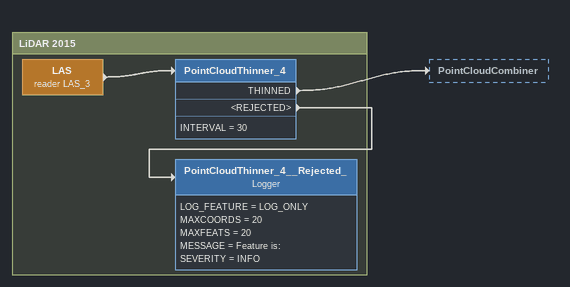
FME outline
Bookmark: LiDAR 2015
LAS (reader LAS_3)
    -> PointCloudThinner_4
PointCloudThinner_4
    INTERVAL = 30
    THINNED -> PointCloudCombiner
    <REJECTED> -> PointCloudThinner_4__Rejected_
PointCloudThinner_4__Rejected_: Logger
    LOG_FEATURE = LOG_ONLY
    MAXCOORDS = 20
    MAXFEATS = 20
    MESSAGE = Feature is:
    SEVERITY = INFO
